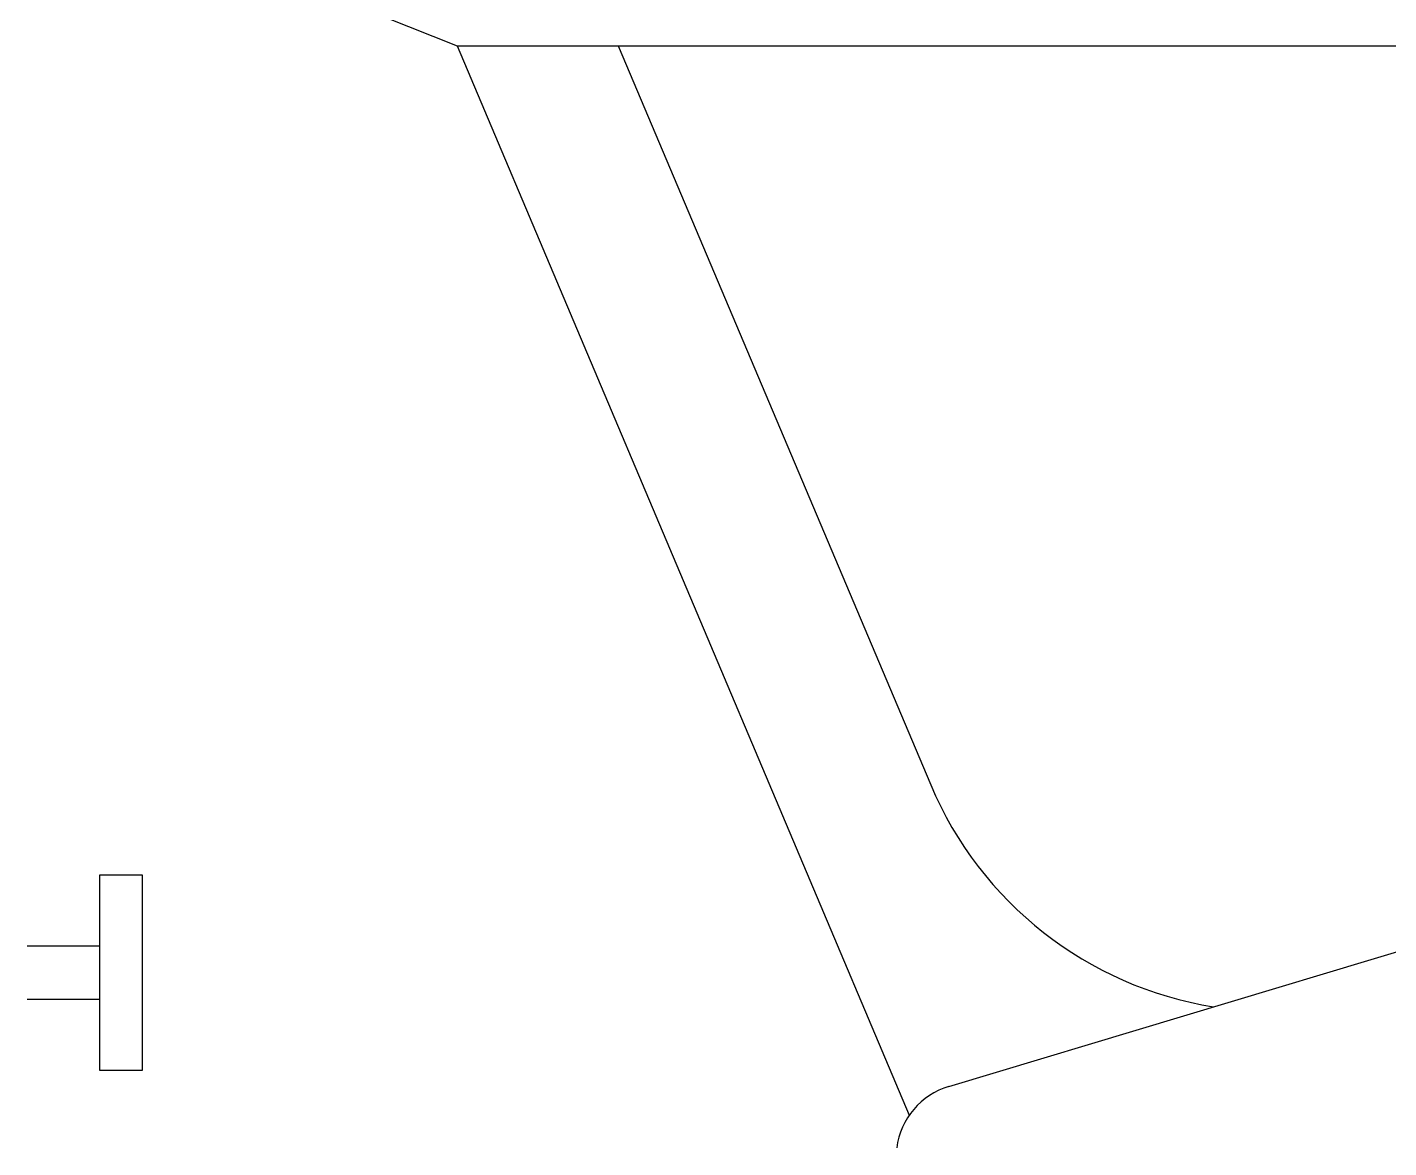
# Model space of a CAD drawing. Header units: centimetres. Extents: x -13133 to 30552, y -2 to 4552.
# Drawn here: x 27282.66 to 27321.7, y 538.5 to 570.63 of the extents above; entities that cross this region are included whole.
import ezdxf

# ---------------------------------------------------------------- set-up
doc = ezdxf.new("R2010")
doc.units = ezdxf.units.CM
doc.layers.add('MEP-DETAYLAR', color=111, linetype='CONTINUOUS')
doc.layers.add('ROTAS-VANA', color=1, linetype='CONTINUOUS')
doc.layers.add('Renkli Tarama', color=7, linetype='CONTINUOUS', lineweight=0)

# ---------------------------------------------------------------- blocks, each defined once
blk = doc.blocks.new('SIHHİ DETAYLAR')
at = {"layer": 'MEP-DETAYLAR'}
for p, q in [((1694.353, 274.342), (1704.986, 270.089)), ((1704.986, 270.089), (1779.414, 270.089)), ((1704.986, 270.089), (1717.949, 239.439)), ((1709.604, 270.089), (1718.563, 248.904)), ((1719.083, 240.263), (1751.15, 249.911)), ((1694.743, 244.279), (1694.743, 246.325)), ((1694.743, 246.325), (1695.957, 246.325)), ((1695.957, 246.325), (1695.957, 240.718)), ((1694.745, 244.279), (1692.659, 244.279)), ((1694.745, 242.763), (1694.745, 244.279)), ((1692.659, 242.763), (1694.745, 242.763)), ((1694.743, 240.718), (1694.745, 242.763)), ((1695.957, 240.718), (1694.743, 240.718))]:
    blk.add_line(p, q, dxfattribs=at)
for centre, radius, start, end in [((1728.356, 253.046), 10.633, 202.9246, 260.903), ((1719.696, 238.227), 2.127, 106.7449, 172.4922)]:
    blk.add_arc(centre, radius, start, end, dxfattribs=at)
blk = doc.blocks.new('MTY-SIHHİ DETAYLAR')
at = {"layer": 'Renkli Tarama'}
blk.add_blockref('SIHHİ DETAYLAR', (257713.276, -444848.477), dxfattribs=at)

msp = doc.modelspace()

# ---------------------------------------------------------------- block references
at = {"layer": 'ROTAS-VANA'}
msp.add_blockref('MTY-SIHHİ DETAYLAR', (-232123.276, 445148.477), dxfattribs=at)

doc.saveas('drawing.dxf')
